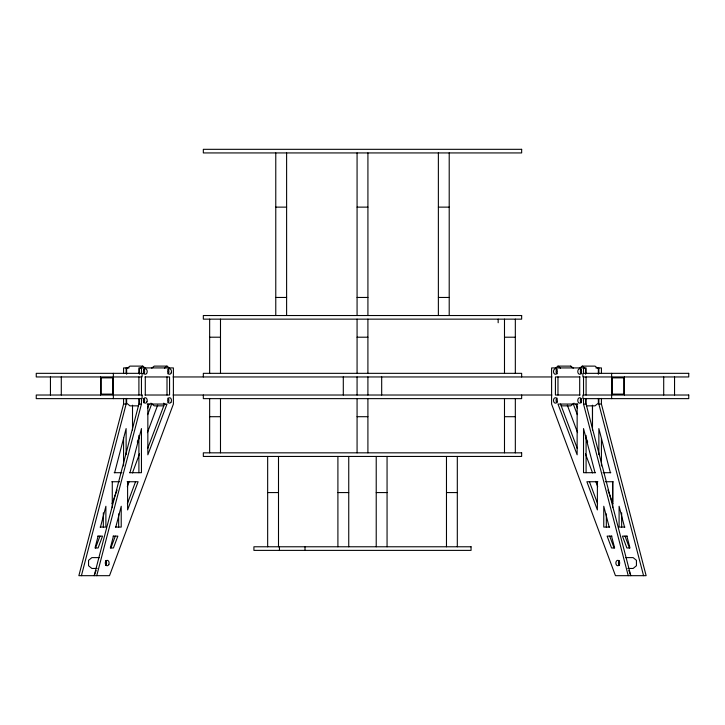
<?xml version="1.0" encoding="UTF-8"?>
<svg xmlns="http://www.w3.org/2000/svg" width="725" height="725" viewBox="0 0 725 725"><rect width="100%" height="100%" fill="white"/><g stroke="black" fill="none" stroke-linecap="round" stroke-linejoin="round"><path stroke-width="1.09" d="M123.576 398.406L123.576 404.052L78.862 575.677L109.52 575.677L173.393 404.052L173.393 367.919L138.901 367.919L138.901 373.565M81.418 575.677L126.123 404.052L126.123 398.406M98.111 536.119L95.02 547.982L98.111 547.982L102.524 536.119L97.766 536.119M100.467 527.084L105.886 506.258L105.886 527.084L100.077 527.084M114.632 472.7L126.123 428.575L126.123 454.593M138.901 398.406L138.901 404.052L94.187 575.677L96.162 570.385M96.742 575.677L141.457 404.052L141.457 398.406M113.435 536.119L110.345 547.982L113.435 547.982L117.858 536.119L113.091 536.119M115.792 527.084L121.22 506.258L121.22 527.084L115.411 527.084M129.956 472.7L141.457 428.575L141.457 472.7L129.494 472.7M95.555 547.982L99.968 536.119M112.049 503.657L117.106 490.091M127.31 486.683L129.277 481.391M132.439 472.918L139.535 453.841M147.42 432.653L157.669 405.112M110.889 547.982L115.302 536.119M127.383 503.657L135.539 481.735M147.528 408.284L149.123 404.052M137.306 442.123L138.901 437.9M147.683 414.627L151.679 404.052M147.683 448.476L164.448 404.052M140.242 368.146L142.734 366.116L145.227 368.146M151.743 368.146L154.235 366.116L167.004 366.116L169.496 368.146M164.521 368.146L167.004 366.116M555.486 368.146L557.996 366.116L570.765 366.116M579.764 368.146L582.266 366.116L595.044 366.116L598.342 368.826L598.342 374.245M574.073 403.145L570.756 405.855L561.168 405.855M275.772 207.132L286.611 207.132M357.081 207.132L367.919 207.132M438.371 207.132L449.21 207.132M275.772 297.458L286.611 297.458M357.081 297.458L367.919 297.458M438.371 297.458L449.21 297.458M209.652 337.207L220.491 337.207M357.072 337.207L367.91 337.207M504.491 337.207L515.33 337.207M142.734 366.116L129.956 366.116L126.639 368.826L126.639 374.245M129.077 367.919L123.576 367.919L123.576 373.565M595.905 367.919L601.424 367.919L601.424 373.565M144.937 376.955L169.559 376.955L169.559 395.016L144.937 395.016M173.076 376.955L551.915 376.955M580.045 376.955L555.423 376.955L555.423 395.016L580.045 395.016M173.076 395.016L551.915 395.016M123.576 404.052L126.123 404.052M138.901 404.052L141.457 404.052M147.166 404.052L167.004 404.052L147.846 454.82L147.846 404.052M577.834 404.052L557.978 404.052L577.136 454.82L577.154 404.052M583.525 398.406L583.525 404.052L586.081 404.052L630.795 575.677L628.82 570.385M598.859 398.406L598.859 404.052L601.415 404.052L646.138 575.677L615.462 575.677L551.589 404.052L551.607 367.919L586.081 367.919L586.081 373.565M138.475 405.855L129.956 405.855L126.639 403.145L126.639 398.813M163.814 405.855L154.235 405.855L150.909 403.145M586.507 405.855L595.026 405.855L598.342 403.145L598.342 398.813M209.652 416.703L220.491 416.703M357.072 416.703L367.91 416.703M504.491 416.703L515.33 416.703M114.169 472.7L121.945 472.7M595.488 472.7L583.525 472.7L583.525 428.575L595.026 472.7M603.055 472.7L610.831 472.7M111.822 481.735L119.616 481.735M127.147 481.735L138.094 481.735L127.609 509.92L127.609 481.735M597.835 481.735L586.888 481.735L597.382 509.92L597.382 481.735M605.366 481.735L613.178 481.735M267.661 492.574L278.5 492.574M337.904 492.574L348.743 492.574M376.221 492.574L387.059 492.574M446.473 492.574L457.312 492.574M609.589 527.084L603.762 527.084L603.762 506.258L609.208 527.084M624.923 527.084L619.096 527.084L619.096 506.258L624.533 527.084M611.909 536.119L607.124 536.119L611.547 547.982L614.637 547.982L611.547 536.119M627.234 536.119L622.458 536.119L626.871 547.982L629.971 547.982L626.871 536.119M99.325 557.616L91.867 557.616L88.55 560.325L88.55 565.745L91.867 568.454L97.195 568.454M625.666 557.616L633.115 557.616L636.432 560.325L636.432 565.745L633.115 568.454L627.787 568.454M582.248 366.116L584.74 368.146M570.756 366.116L573.257 368.146M557.978 366.116L560.47 368.146M163.687 403.145L165.345 404.505M575.858 404.052L577.463 408.284M573.312 404.052L577.299 414.627M586.081 437.9L587.676 442.123M560.534 404.052L577.299 448.476M607.885 490.091L612.933 503.657M625.013 536.119L629.445 547.982M567.312 405.112L577.58 432.653M585.456 453.841L592.561 472.918M595.705 481.391L597.69 486.683M589.443 481.735L597.599 503.657M609.68 536.119L614.111 547.982M598.859 404.052L643.564 575.677M610.368 472.7L598.859 428.575L598.859 454.593M583.525 404.052L628.24 575.677M674.558 376.955L674.54 395.016M663.71 376.955L663.701 395.016M624.406 376.955L624.406 395.016M621.651 512.829L621.669 527.084M612.725 502.026L612.725 481.735L612.707 507.663M611.628 373.339L611.628 398.632M606.317 513.925L606.336 527.084M601.415 398.406L601.424 404.052M601.415 438.752L601.424 465.912M598.859 367.919L598.859 373.565M592.488 426.617L592.488 405.184L592.47 429.998M586.081 376.955L586.081 395.016M586.081 398.406L586.081 404.052M586.081 435.362L586.099 472.7M585.573 368.826L585.573 374.245M585.573 398.813L585.573 403.145M583.525 367.919L583.525 373.565M583.525 376.955L583.525 395.016M579.692 376.955L579.692 395.016M557.978 376.955L557.978 395.016M521.656 376.955L521.656 373.339L203.326 373.339L203.326 376.955M521.656 395.016L521.656 398.632L203.326 398.632L203.326 395.016M515.33 319.145L515.33 373.339M515.33 398.632L515.33 452.835M504.491 319.145L504.491 373.339M504.491 398.632L504.491 452.835M498.166 319.145L498.166 322.752M457.312 456.442L457.312 546.777M449.21 152.93L449.21 315.529M446.473 456.442L446.473 546.777M438.371 152.93L438.371 315.529M387.059 456.442L387.059 546.777M381.685 376.955L381.685 395.016M376.221 456.442L376.221 546.777M367.919 152.93L367.919 315.529M367.91 319.145L367.91 373.339M367.91 376.955L367.91 395.016M367.91 398.632L367.91 452.835M357.072 152.93L357.072 315.529M357.072 319.145L357.072 373.339M357.072 376.955L357.072 395.016M357.072 398.632L357.072 452.835M348.743 456.442L348.743 546.777M343.297 376.955L343.297 395.016M337.904 456.442L337.904 546.777M305.007 546.777L305.007 550.384M286.611 152.93L286.611 315.529M279.46 546.777L279.46 550.384M278.5 456.442L278.5 546.777M275.772 152.93L275.772 315.529M267.661 456.442L267.661 546.777M220.491 319.145L220.491 373.339M220.491 398.632L220.491 452.835M209.652 319.145L209.652 373.339M209.652 398.632L209.652 452.835M167.004 376.955L167.004 395.016M145.29 376.955L145.29 395.016M141.457 367.919L141.457 373.565M141.457 376.955L141.457 395.016M139.417 368.826L139.417 374.245M139.417 398.813L139.417 403.145M138.901 376.955L138.901 395.016M138.901 435.362L138.901 472.7M132.512 405.184L132.512 429.998M126.123 367.919L126.123 373.565M123.576 437.619L123.576 465.912M118.664 513.925L118.664 527.084M113.354 373.339L113.354 398.632M112.275 481.735L112.275 507.663M103.331 512.829L103.331 527.084M100.576 376.955L100.576 395.016M61.29 376.955L61.29 395.016M50.442 376.955L50.442 395.016M619.377 565.382A2.71 1.912 -90 0 1 619.377 560.688M581.296 402.783A2.71 1.912 -90 0 1 580.897 398.523M557.018 402.783A2.71 1.912 -90 0 1 557.018 398.088M557.018 373.882A2.71 1.912 -90 0 1 557.018 369.188M581.296 373.882A2.71 1.912 -90 0 1 581.296 369.188M105.605 560.688A2.71 1.912 -90 0 1 105.605 565.382M144.085 398.523A2.71 1.912 -90 0 1 143.695 402.783M167.964 398.088A2.71 1.912 -90 0 1 167.964 402.783M167.964 369.188A2.71 1.912 -90 0 1 167.964 373.882M143.695 369.188A2.71 1.912 -90 0 1 143.695 373.882M521.656 149.323L203.326 149.323L203.326 152.93L521.656 152.93L521.656 149.323M521.656 315.529L203.326 315.529L203.326 319.145L521.656 319.145L521.656 315.529M142.091 373.339L36.25 373.339L36.25 376.955L142.091 376.955L142.091 373.339M688.75 373.339L582.891 373.339L582.891 376.955L688.75 376.955L688.732 373.339M112.71 377.852L101.219 377.852L101.219 394.119L112.71 394.119L112.71 377.852M623.772 377.852L612.272 377.852L612.272 394.119L623.772 394.119L623.772 377.852M142.091 395.016L36.25 395.016L36.25 398.632L142.091 398.632L142.091 395.016M688.75 395.016L582.891 395.016L582.891 398.632L688.75 398.632L688.75 395.016M521.647 452.835L203.326 452.835L203.326 456.442L521.647 456.442L521.647 452.835M471.051 546.777L253.913 546.777L253.913 550.384L471.051 550.384L471.051 546.777M556.782 373.447A2.71 1.912 -90 0 0 555.921 368.916A2.71 1.912 -90 0 0 553.574 372.233A2.71 1.912 -90 0 0 556.782 373.447M619.141 564.947A2.71 1.912 -90 0 0 618.28 560.416A2.71 1.912 -90 0 0 615.933 563.733A2.71 1.912 -90 0 0 619.141 564.947M581.051 402.357A2.71 1.912 -90 0 0 580.19 397.826A2.71 1.912 -90 0 0 577.843 401.142A2.71 1.912 -90 0 0 581.051 402.357M557.081 401.795A2.71 1.912 -90 0 0 555.423 397.726A2.71 1.912 -90 0 0 553.764 401.795A2.71 1.912 -90 0 0 557.081 401.795M581.051 373.447A2.71 1.912 -90 0 0 580.19 368.916A2.71 1.912 -90 0 0 577.843 372.233A2.71 1.912 -90 0 0 581.051 373.447M146.948 401.795A2.71 1.912 -90 0 0 145.29 397.726A2.71 1.912 -90 0 0 143.632 401.795A2.71 1.912 -90 0 0 146.948 401.795M170.919 402.357A2.71 1.912 -90 0 0 170.058 397.826A2.71 1.912 -90 0 0 167.711 401.142A2.71 1.912 -90 0 0 170.919 402.357M146.64 373.447A2.71 1.912 -90 0 0 145.788 368.916A2.71 1.912 -90 0 0 143.441 372.233A2.71 1.912 -90 0 0 146.64 373.447M171.218 372.886A2.71 1.912 -90 0 0 169.559 368.826A2.71 1.912 -90 0 0 167.901 372.886A2.71 1.912 -90 0 0 171.218 372.886M108.859 564.385A2.71 1.912 -90 0 0 107.2 560.325A2.71 1.912 -90 0 0 105.542 564.385A2.71 1.912 -90 0 0 108.859 564.385"/></g></svg>
